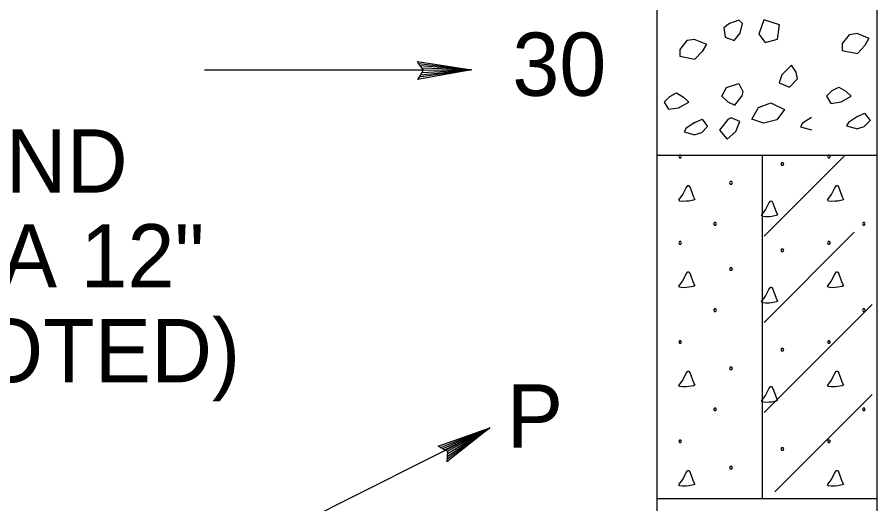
# Model space of a CAD drawing. Extents: x -894 to 866, y -472 to 714.
# Drawn here: x -251.3 to -156, y -118.8 to -65 of the extents above; entities that cross this region are included whole.
import ezdxf

# ---------------------------------------------------------------- set-up
doc = ezdxf.new("R2010")
doc.units = 0
doc.layers.add('pp_LOTB', color=7, linetype='Continuous')
doc.layers.add('pp_LOTB-anno', color=7, linetype='Continuous')

msp = doc.modelspace()

# ---------------------------------------------------------------- linework, layer by layer
at = {"layer": 'pp_LOTB'}
for p, q in [((-180.39, -56.077), (-180.39, -175.306)), ((-156.026, -56.077), (-156.026, -175.306)), ((-180.39, -80.227), (-156.026, -80.227)), ((-168.739, -80.227), (-168.739, -118.258)), ((-180.39, -118.258), (-156.026, -118.258))]:
    msp.add_line(p, q, dxfattribs=at)
for points in [[(-172.971, -66.116), (-172.819, -67.175), (-171.836, -67.553), (-171.155, -66.721), (-170.929, -65.662), (-171.307, -65.284), (-172.366, -65.662), (-172.971, -66.116)], [(-168.56, -65.259), (-169.089, -66.847), (-168.409, -67.755), (-167.047, -67.377), (-166.821, -65.788), (-168.56, -65.259)], [(-176.181, -67.423), (-177.098, -67.545), (-177.854, -68.528), (-177.854, -69.285), (-176.181, -69.619)], [(-176.181, -67.423), (-174.91, -67.923), (-175.364, -68.755), (-176.181, -69.619)], [(-158.181, -66.768), (-159.098, -66.891), (-159.854, -67.874), (-159.854, -68.63), (-158.181, -68.965)], [(-158.181, -66.768), (-156.91, -67.269), (-157.364, -68.101), (-158.181, -68.965)], [(-165.491, -70.271), (-166.55, -71.329), (-166.853, -72.237), (-165.718, -72.691), (-164.811, -71.783), (-164.962, -71.027), (-165.491, -70.271)], [(-173.198, -73.691), (-172.69, -72.74), (-171.329, -72.286), (-170.875, -73.194), (-170.986, -73.691)], [(-179.6, -74.346), (-178.974, -73.72), (-178.218, -73.342), (-177.462, -73.796), (-176.851, -74.346)], [(-161.6, -73.691), (-160.974, -73.066), (-160.218, -72.688), (-159.462, -73.141), (-158.851, -73.691)], [(-173.198, -73.691), (-172.522, -74.318), (-171.765, -74.696), (-170.986, -73.691)], [(-161.6, -73.691), (-161.125, -74.495), (-159.991, -74.344), (-158.851, -73.691)], [(-179.6, -74.346), (-179.126, -75.149), (-177.991, -74.998), (-176.851, -74.346)], [(-167.769, -74.419), (-166.256, -75.176), (-167.088, -76.31), (-168.601, -76.688), (-169.886, -76.234), (-169.13, -74.949), (-167.769, -74.419)], [(-172.551, -76.264), (-173.458, -77.474), (-172.626, -78.457), (-171.643, -77.625), (-171.189, -76.491), (-172.172, -76.112), (-172.551, -76.264)], [(-163.269, -76.053), (-164.247, -76.706), (-164.474, -77.084), (-163.269, -77.419)], [(-158.181, -75.949), (-159.159, -76.601), (-159.386, -76.979), (-158.181, -77.314)], [(-158.181, -75.949), (-157.381, -75.577), (-156.776, -76.409), (-157.457, -77.089), (-158.181, -77.314)], [(-176.181, -76.603), (-177.159, -77.255), (-177.386, -77.633), (-176.181, -77.968)], [(-176.181, -76.603), (-175.381, -76.231), (-174.776, -77.063), (-175.457, -77.744), (-176.181, -77.968)], [(-177.664, -80.375), (-177.743, -80.239), (-177.901, -80.239), (-177.981, -80.375), (-177.901, -80.515), (-177.743, -80.515), (-177.664, -80.375)], [(-177.664, -80.375), (-177.743, -80.239), (-177.901, -80.239), (-177.981, -80.375), (-177.901, -80.515), (-177.743, -80.515), (-177.664, -80.375)], [(-168.509, -89.195), (-159.541, -80.227)], [(-168.509, -89.195), (-159.58, -80.265)], [(-161.174, -80.375), (-161.253, -80.239), (-161.411, -80.239), (-161.49, -80.375), (-161.411, -80.515), (-161.253, -80.515), (-161.174, -80.375)], [(-161.174, -80.375), (-161.253, -80.239), (-161.411, -80.239), (-161.49, -80.375), (-161.411, -80.515), (-161.253, -80.515), (-161.174, -80.375)], [(-166.342, -81.214), (-166.421, -81.078), (-166.579, -81.078), (-166.658, -81.214), (-166.579, -81.354), (-166.421, -81.354), (-166.342, -81.214)], [(-166.342, -81.214), (-166.421, -81.078), (-166.579, -81.078), (-166.658, -81.214), (-166.579, -81.354), (-166.421, -81.354), (-166.342, -81.214)], [(-177.158, -83.835), (-176.98, -83.606), (-176.914, -83.592), (-176.851, -83.63), (-176.726, -83.825), (-176.374, -84.789), (-176.194, -85.122), (-176.358, -85.209), (-176.845, -85.31), (-177.138, -85.341), (-177.558, -85.353), (-177.866, -85.306), (-177.947, -85.254), (-177.967, -85.181), (-177.947, -85.135), (-177.536, -84.585), (-177.158, -83.835)], [(-177.158, -83.835), (-176.98, -83.606), (-176.914, -83.592), (-176.851, -83.63), (-176.726, -83.825), (-176.374, -84.789), (-176.194, -85.122), (-176.358, -85.209), (-176.845, -85.31), (-177.138, -85.341), (-177.558, -85.353), (-177.866, -85.306), (-177.947, -85.254), (-177.967, -85.181), (-177.947, -85.135), (-177.536, -84.585), (-177.158, -83.835)], [(-172.033, -83.289), (-172.112, -83.149), (-172.271, -83.149), (-172.35, -83.289), (-172.271, -83.425), (-172.112, -83.425), (-172.033, -83.289)], [(-172.033, -83.289), (-172.112, -83.149), (-172.271, -83.149), (-172.35, -83.289), (-172.271, -83.425), (-172.112, -83.425), (-172.033, -83.289)], [(-160.668, -83.835), (-160.49, -83.606), (-160.424, -83.592), (-160.361, -83.63), (-160.236, -83.825), (-159.884, -84.789), (-159.704, -85.122), (-159.868, -85.209), (-160.355, -85.31), (-160.648, -85.341), (-161.067, -85.353), (-161.376, -85.306), (-161.457, -85.254), (-161.477, -85.181), (-161.457, -85.135), (-161.046, -84.585), (-160.668, -83.835)], [(-160.668, -83.835), (-160.49, -83.606), (-160.424, -83.592), (-160.361, -83.63), (-160.236, -83.825), (-159.884, -84.789), (-159.704, -85.122), (-159.868, -85.209), (-160.355, -85.31), (-160.648, -85.341), (-161.067, -85.353), (-161.376, -85.306), (-161.457, -85.254), (-161.477, -85.181), (-161.457, -85.135), (-161.046, -84.585), (-160.668, -83.835)], [(-167.981, -85.54), (-167.801, -85.311), (-167.736, -85.299), (-167.673, -85.337), (-167.548, -85.533), (-167.196, -86.496), (-167.016, -86.827), (-167.18, -86.916), (-167.669, -87.015), (-167.959, -87.048), (-168.379, -87.058), (-168.688, -87.011), (-168.771, -86.959), (-168.789, -86.888), (-168.769, -86.843), (-168.357, -86.292), (-167.981, -85.54)], [(-167.981, -85.54), (-167.801, -85.311), (-167.736, -85.299), (-167.673, -85.337), (-167.548, -85.533), (-167.196, -86.496), (-167.016, -86.827), (-167.18, -86.916), (-167.669, -87.015), (-167.959, -87.048), (-168.379, -87.058), (-168.688, -87.011), (-168.771, -86.959), (-168.789, -86.888), (-168.769, -86.843), (-168.357, -86.292), (-167.981, -85.54)], [(-173.796, -87.834), (-173.875, -87.694), (-174.033, -87.694), (-174.112, -87.834), (-174.033, -87.97), (-173.875, -87.97), (-173.796, -87.834)], [(-173.796, -87.834), (-173.875, -87.694), (-174.033, -87.694), (-174.112, -87.834), (-174.033, -87.97), (-173.875, -87.97), (-173.796, -87.834)], [(-157.306, -87.834), (-157.385, -87.694), (-157.543, -87.694), (-157.622, -87.834), (-157.543, -87.97), (-157.385, -87.97), (-157.306, -87.834)], [(-157.306, -87.834), (-157.385, -87.694), (-157.543, -87.694), (-157.622, -87.834), (-157.543, -87.97), (-157.385, -87.97), (-157.306, -87.834)], [(-168.509, -98.748), (-158.536, -88.775)], [(-168.509, -98.748), (-158.536, -88.775)], [(-177.664, -89.928), (-177.743, -89.792), (-177.901, -89.792), (-177.981, -89.928), (-177.901, -90.067), (-177.743, -90.067), (-177.664, -89.928)], [(-177.664, -89.928), (-177.743, -89.792), (-177.901, -89.792), (-177.981, -89.928), (-177.901, -90.067), (-177.743, -90.067), (-177.664, -89.928)], [(-161.174, -89.928), (-161.253, -89.792), (-161.411, -89.792), (-161.49, -89.928), (-161.411, -90.067), (-161.253, -90.067), (-161.174, -89.928)], [(-161.174, -89.928), (-161.253, -89.792), (-161.411, -89.792), (-161.49, -89.928), (-161.411, -90.067), (-161.253, -90.067), (-161.174, -89.928)], [(-166.342, -90.767), (-166.421, -90.631), (-166.579, -90.631), (-166.658, -90.767), (-166.579, -90.907), (-166.421, -90.907), (-166.342, -90.767)], [(-166.342, -90.767), (-166.421, -90.631), (-166.579, -90.631), (-166.658, -90.767), (-166.579, -90.907), (-166.421, -90.907), (-166.342, -90.767)], [(-177.158, -93.388), (-176.98, -93.159), (-176.914, -93.145), (-176.851, -93.182), (-176.726, -93.378), (-176.374, -94.342), (-176.194, -94.674), (-176.358, -94.761), (-176.845, -94.862), (-177.138, -94.894), (-177.558, -94.906), (-177.866, -94.858), (-177.947, -94.807), (-177.967, -94.734), (-177.947, -94.688), (-177.536, -94.138), (-177.158, -93.388)], [(-177.158, -93.388), (-176.98, -93.159), (-176.914, -93.145), (-176.851, -93.182), (-176.726, -93.378), (-176.374, -94.342), (-176.194, -94.674), (-176.358, -94.761), (-176.845, -94.862), (-177.138, -94.894), (-177.558, -94.906), (-177.866, -94.858), (-177.947, -94.807), (-177.967, -94.734), (-177.947, -94.688), (-177.536, -94.138), (-177.158, -93.388)], [(-172.033, -92.842), (-172.112, -92.702), (-172.271, -92.702), (-172.35, -92.842), (-172.271, -92.978), (-172.112, -92.978), (-172.033, -92.842)], [(-172.033, -92.842), (-172.112, -92.702), (-172.271, -92.702), (-172.35, -92.842), (-172.271, -92.978), (-172.112, -92.978), (-172.033, -92.842)], [(-160.668, -93.388), (-160.49, -93.159), (-160.424, -93.145), (-160.361, -93.182), (-160.236, -93.378), (-159.884, -94.342), (-159.704, -94.674), (-159.868, -94.761), (-160.355, -94.862), (-160.648, -94.894), (-161.067, -94.906), (-161.376, -94.858), (-161.457, -94.807), (-161.477, -94.734), (-161.457, -94.688), (-161.046, -94.138), (-160.668, -93.388)], [(-160.668, -93.388), (-160.49, -93.159), (-160.424, -93.145), (-160.361, -93.182), (-160.236, -93.378), (-159.884, -94.342), (-159.704, -94.674), (-159.868, -94.761), (-160.355, -94.862), (-160.648, -94.894), (-161.067, -94.906), (-161.376, -94.858), (-161.457, -94.807), (-161.477, -94.734), (-161.457, -94.688), (-161.046, -94.138), (-160.668, -93.388)], [(-167.981, -95.093), (-167.801, -94.864), (-167.736, -94.852), (-167.673, -94.89), (-167.548, -95.085), (-167.196, -96.049), (-167.016, -96.38), (-167.18, -96.469), (-167.669, -96.568), (-167.959, -96.601), (-168.379, -96.611), (-168.688, -96.564), (-168.771, -96.512), (-168.789, -96.441), (-168.769, -96.395), (-168.357, -95.845), (-167.981, -95.093)], [(-167.981, -95.093), (-167.801, -94.864), (-167.736, -94.852), (-167.673, -94.89), (-167.548, -95.085), (-167.196, -96.049), (-167.016, -96.38), (-167.18, -96.469), (-167.669, -96.568), (-167.959, -96.601), (-168.379, -96.611), (-168.688, -96.564), (-168.771, -96.512), (-168.789, -96.441), (-168.769, -96.395), (-168.357, -95.845), (-167.981, -95.093)], [(-168.509, -108.72), (-156.542, -96.753)], [(-168.509, -108.72), (-156.542, -96.753)], [(-173.796, -97.387), (-173.875, -97.247), (-174.033, -97.247), (-174.112, -97.387), (-174.033, -97.523), (-173.875, -97.523), (-173.796, -97.387)], [(-173.796, -97.387), (-173.875, -97.247), (-174.033, -97.247), (-174.112, -97.387), (-174.033, -97.523), (-173.875, -97.523), (-173.796, -97.387)], [(-157.306, -97.387), (-157.385, -97.247), (-157.543, -97.247), (-157.622, -97.387), (-157.543, -97.523), (-157.385, -97.523), (-157.306, -97.387)], [(-157.306, -97.387), (-157.385, -97.247), (-157.543, -97.247), (-157.622, -97.387), (-157.543, -97.523), (-157.385, -97.523), (-157.306, -97.387)], [(-177.664, -100.921), (-177.743, -100.785), (-177.901, -100.785), (-177.981, -100.921), (-177.901, -101.061), (-177.743, -101.061), (-177.664, -100.921)], [(-177.664, -100.921), (-177.743, -100.785), (-177.901, -100.785), (-177.981, -100.921), (-177.901, -101.061), (-177.743, -101.061), (-177.664, -100.921)], [(-161.174, -100.921), (-161.253, -100.785), (-161.411, -100.785), (-161.49, -100.921), (-161.411, -101.061), (-161.253, -101.061), (-161.174, -100.921)], [(-161.174, -100.921), (-161.253, -100.785), (-161.411, -100.785), (-161.49, -100.921), (-161.411, -101.061), (-161.253, -101.061), (-161.174, -100.921)], [(-166.342, -101.761), (-166.421, -101.624), (-166.579, -101.624), (-166.658, -101.761), (-166.579, -101.9), (-166.421, -101.9), (-166.342, -101.761)], [(-166.342, -101.761), (-166.421, -101.624), (-166.579, -101.624), (-166.658, -101.761), (-166.579, -101.9), (-166.421, -101.9), (-166.342, -101.761)], [(-172.033, -103.835), (-172.112, -103.696), (-172.271, -103.696), (-172.35, -103.835), (-172.271, -103.971), (-172.112, -103.971), (-172.033, -103.835)], [(-172.033, -103.835), (-172.112, -103.696), (-172.271, -103.696), (-172.35, -103.835), (-172.271, -103.971), (-172.112, -103.971), (-172.033, -103.835)], [(-177.158, -104.382), (-176.98, -104.152), (-176.914, -104.138), (-176.851, -104.176), (-176.726, -104.372), (-176.374, -105.335), (-176.194, -105.668), (-176.358, -105.755), (-176.845, -105.856), (-177.138, -105.887), (-177.558, -105.899), (-177.866, -105.852), (-177.947, -105.8), (-177.967, -105.727), (-177.947, -105.682), (-177.536, -105.132), (-177.158, -104.382)], [(-177.158, -104.382), (-176.98, -104.152), (-176.914, -104.138), (-176.851, -104.176), (-176.726, -104.372), (-176.374, -105.335), (-176.194, -105.668), (-176.358, -105.755), (-176.845, -105.856), (-177.138, -105.887), (-177.558, -105.899), (-177.866, -105.852), (-177.947, -105.8), (-177.967, -105.727), (-177.947, -105.682), (-177.536, -105.132), (-177.158, -104.382)], [(-160.668, -104.382), (-160.49, -104.152), (-160.424, -104.138), (-160.361, -104.176), (-160.236, -104.372), (-159.884, -105.335), (-159.704, -105.668), (-159.868, -105.755), (-160.355, -105.856), (-160.648, -105.887), (-161.067, -105.899), (-161.376, -105.852), (-161.457, -105.8), (-161.477, -105.727), (-161.457, -105.682), (-161.046, -105.132), (-160.668, -104.382)], [(-160.668, -104.382), (-160.49, -104.152), (-160.424, -104.138), (-160.361, -104.176), (-160.236, -104.372), (-159.884, -105.335), (-159.704, -105.668), (-159.868, -105.755), (-160.355, -105.856), (-160.648, -105.887), (-161.067, -105.899), (-161.376, -105.852), (-161.457, -105.8), (-161.477, -105.727), (-161.457, -105.682), (-161.046, -105.132), (-160.668, -104.382)], [(-167.981, -106.087), (-167.801, -105.857), (-167.736, -105.845), (-167.673, -105.883), (-167.548, -106.079), (-167.196, -107.042), (-167.016, -107.373), (-167.18, -107.462), (-167.669, -107.561), (-167.959, -107.595), (-168.379, -107.604), (-168.688, -107.557), (-168.771, -107.506), (-168.789, -107.434), (-168.769, -107.389), (-168.357, -106.839), (-167.981, -106.087)], [(-167.981, -106.087), (-167.801, -105.857), (-167.736, -105.845), (-167.673, -105.883), (-167.548, -106.079), (-167.196, -107.042), (-167.016, -107.373), (-167.18, -107.462), (-167.669, -107.561), (-167.959, -107.595), (-168.379, -107.604), (-168.688, -107.557), (-168.771, -107.506), (-168.789, -107.434), (-168.769, -107.389), (-168.357, -106.839), (-167.981, -106.087)], [(-167.312, -117.496), (-156.542, -106.726)], [(-173.796, -108.38), (-173.875, -108.241), (-174.033, -108.241), (-174.112, -108.38), (-174.033, -108.516), (-173.875, -108.516), (-173.796, -108.38)], [(-173.796, -108.38), (-173.875, -108.241), (-174.033, -108.241), (-174.112, -108.38), (-174.033, -108.516), (-173.875, -108.516), (-173.796, -108.38)], [(-157.306, -108.38), (-157.385, -108.241), (-157.543, -108.241), (-157.622, -108.38), (-157.543, -108.516), (-157.385, -108.516), (-157.306, -108.38)], [(-157.306, -108.38), (-157.385, -108.241), (-157.543, -108.241), (-157.622, -108.38), (-157.543, -108.516), (-157.385, -108.516), (-157.306, -108.38)], [(-177.664, -111.915), (-177.743, -111.779), (-177.901, -111.779), (-177.981, -111.915), (-177.901, -112.054), (-177.743, -112.054), (-177.664, -111.915)], [(-177.664, -111.915), (-177.743, -111.779), (-177.901, -111.779), (-177.981, -111.915), (-177.901, -112.054), (-177.743, -112.054), (-177.664, -111.915)], [(-161.174, -111.915), (-161.253, -111.779), (-161.411, -111.779), (-161.49, -111.915), (-161.411, -112.054), (-161.253, -112.054), (-161.174, -111.915)], [(-161.174, -111.915), (-161.253, -111.779), (-161.411, -111.779), (-161.49, -111.915), (-161.411, -112.054), (-161.253, -112.054), (-161.174, -111.915)], [(-166.342, -112.754), (-166.421, -112.618), (-166.579, -112.618), (-166.658, -112.754), (-166.579, -112.893), (-166.421, -112.893), (-166.342, -112.754)], [(-166.342, -112.754), (-166.421, -112.618), (-166.579, -112.618), (-166.658, -112.754), (-166.579, -112.893), (-166.421, -112.893), (-166.342, -112.754)], [(-177.158, -115.375), (-176.98, -115.145), (-176.914, -115.131), (-176.851, -115.169), (-176.726, -115.365), (-176.374, -116.329), (-176.194, -116.661), (-176.358, -116.748), (-176.845, -116.849), (-177.138, -116.881), (-177.558, -116.893), (-177.866, -116.845), (-177.947, -116.794), (-177.967, -116.72), (-177.947, -116.675), (-177.536, -116.125), (-177.158, -115.375)], [(-172.033, -114.828), (-172.112, -114.689), (-172.271, -114.689), (-172.35, -114.828), (-172.271, -114.964), (-172.112, -114.964), (-172.033, -114.828)], [(-172.033, -114.828), (-172.112, -114.689), (-172.271, -114.689), (-172.35, -114.828), (-172.271, -114.964), (-172.112, -114.964), (-172.033, -114.828)], [(-160.668, -115.375), (-160.49, -115.145), (-160.424, -115.131), (-160.361, -115.169), (-160.236, -115.365), (-159.884, -116.329), (-159.704, -116.661), (-159.868, -116.748), (-160.355, -116.849), (-160.648, -116.881), (-161.067, -116.893), (-161.376, -116.845), (-161.457, -116.794), (-161.477, -116.72), (-161.457, -116.675), (-161.046, -116.125), (-160.668, -115.375)]]:
    msp.add_lwpolyline(points, dxfattribs=at)
at = {"layer": 'pp_LOTB-anno'}
for p, q in [((-206.622, -70.339), (-206.934, -69.842)), ((-206.934, -69.842), (-200.944, -70.798)), ((-206.778, -70.091), (-200.944, -70.798)), ((-200.944, -70.798), (-206.622, -70.339)), ((-206.622, -70.339), (-206.312, -70.835)), ((-206.311, -70.836), (-230.553, -70.836)), ((-200.944, -70.798), (-206.92, -71.84)), ((-206.615, -71.339), (-206.92, -71.84)), ((-200.944, -70.798), (-206.768, -71.59)), ((-206.615, -71.339), (-200.944, -70.798)), ((-206.312, -70.835), (-206.615, -71.339)), ((-200.944, -70.798), (-206.467, -70.588)), ((-206.463, -71.088), (-200.944, -70.798)), ((-206.312, -70.835), (-200.944, -70.798)), ((-245.548, -133.796), (-198.922, -110.419)), ((-204.641, -112.44), (-198.922, -110.419)), ((-204.385, -112.584), (-198.922, -110.419)), ((-198.922, -110.419), (-204.13, -112.728)), ((-198.922, -110.419), (-203.875, -112.872)), ((-198.922, -110.419), (-203.674, -114.188)), ((-198.922, -110.419), (-203.66, -113.896)), ((-203.646, -113.603), (-198.922, -110.419)), ((-203.633, -113.309), (-198.922, -110.419)), ((-203.619, -113.016), (-198.922, -110.419)), ((-204.13, -112.728), (-204.641, -112.44)), ((-204.13, -112.728), (-203.619, -113.016)), ((-203.619, -113.016), (-203.646, -113.603)), ((-203.646, -113.603), (-203.674, -114.188))]:
    msp.add_line(p, q, dxfattribs=at)

# ---------------------------------------------------------------- texts
for s, p in [('30', (-196.419, -73.659)), ('(USING 28 lb HAND ', (-323.839, -84.373)), ('HAMMER WITH A 12"', (-323.839, -94.873)), ('DROP OR AS NOTED)', (-323.839, -105.373)), ('P', (-197.041, -112.611))]:
    msp.add_text(s, height=7, dxfattribs=at).set_placement(p)

doc.saveas('drawing.dxf')
